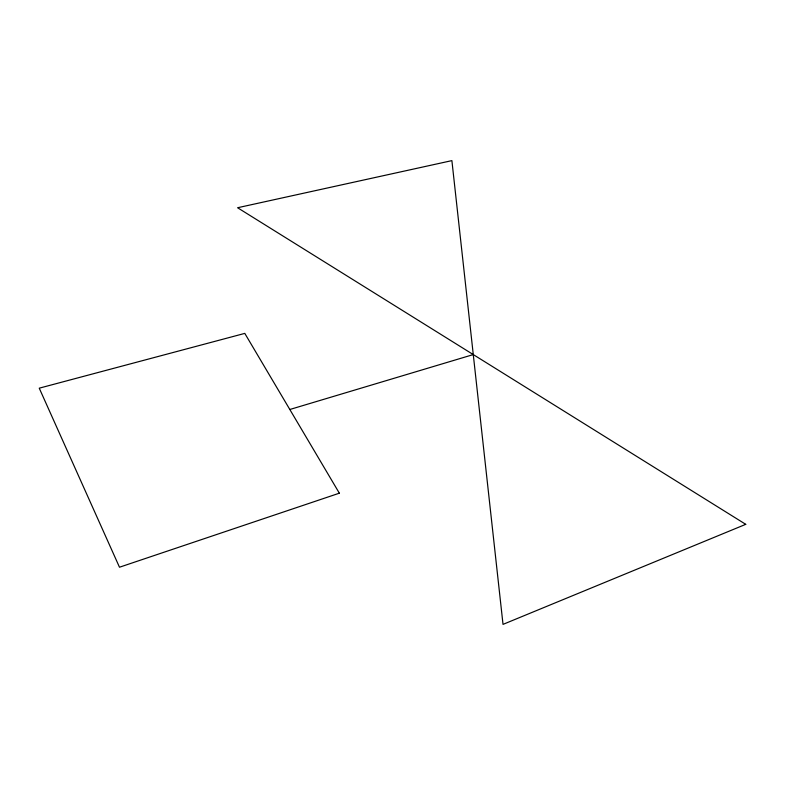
<?xml version="1.0" encoding="UTF-8"?>
<svg xmlns="http://www.w3.org/2000/svg" width="785" height="785" viewBox="0 0 785 785"><rect width="100%" height="100%" fill="white"/><g stroke="black" fill="none" stroke-linecap="round" stroke-linejoin="round"><path stroke-width="1.18" d="M289.822 409.495L473.276 354.584M745.75 524.331L503.018 624.379L451.895 160.621L237.58 207.74L745.75 524.331M339.346 493.186L119.487 567.221L39.25 388.173L244.792 333.389L339.346 493.186"/></g></svg>
